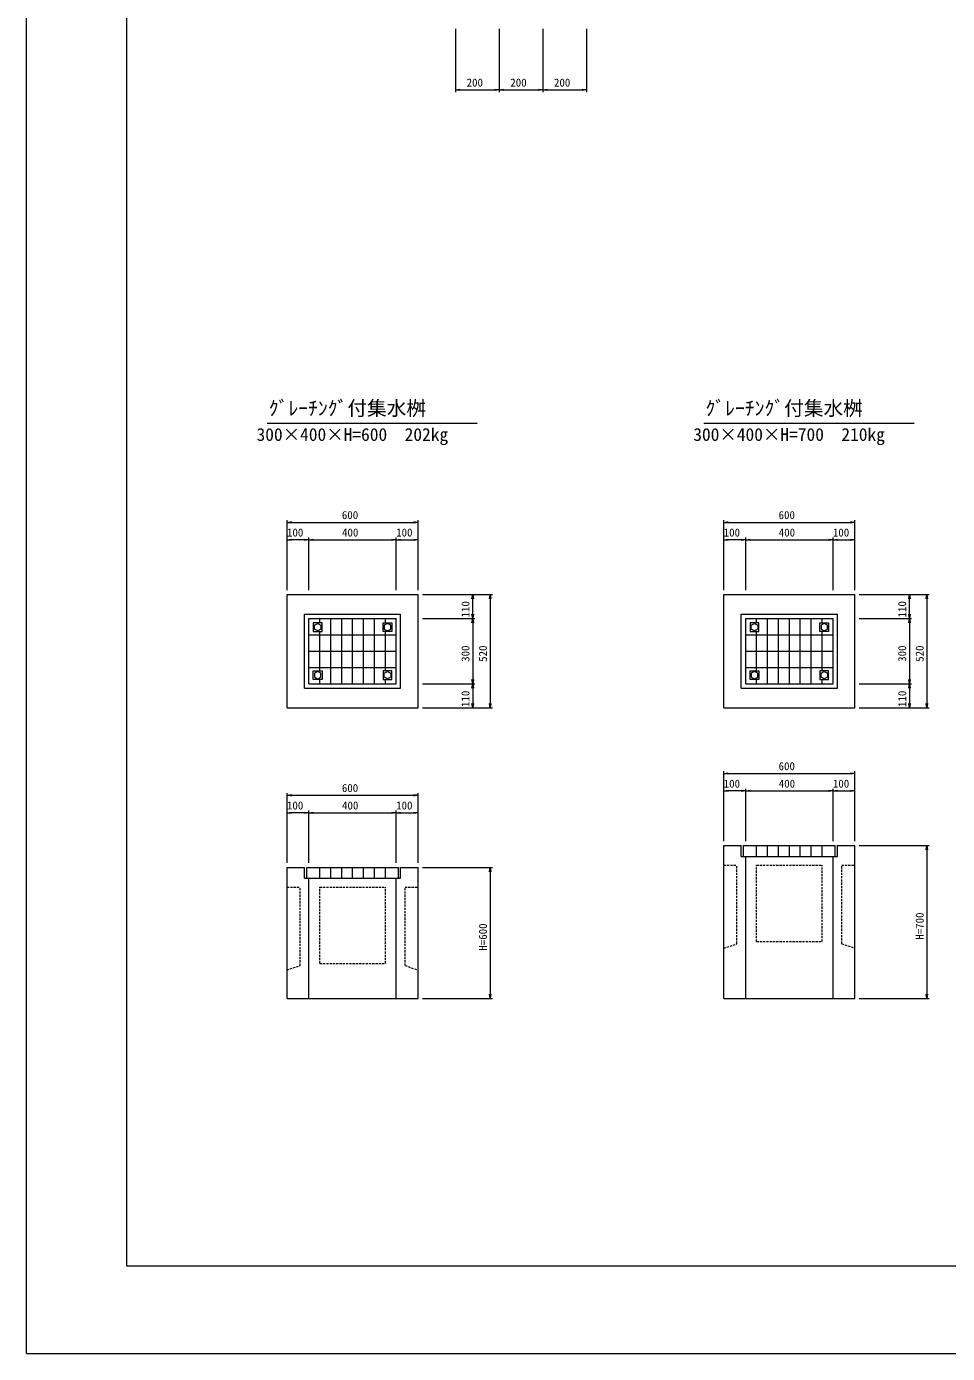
# Model space of a CAD drawing. Units: millimetres on the paper. Extents: x 40 to 461, y 148 to 446.
# Drawn here: x 40.2 to 145.6, y 148.5 to 300.4 of the extents above; entities that cross this region are included whole.
import ezdxf
from ezdxf.enums import TextEntityAlignment as Align

# ---------------------------------------------------------------- set-up
doc = ezdxf.new("R2010")
doc.units = ezdxf.units.MM
doc.linetypes.add('USER1', pattern=[0.375, 0.25, -0.125])
for name, color, linetype, lineweight in [('D-STR-DIM（寸法）', 7, 'Continuous', 18), ('D-STR-HTXT（旗揚げ）', 7, 'Continuous', 18), ('D-STR-STR1（構造物）', 4, 'Continuous', 18), ('D-STR（構造物外形線）', 1, 'Continuous', 18), ('D-TTL(外枠）', 2, 'Continuous', 18), ('DEFPOINTS_2', 8, 'Continuous', 18)]:
    doc.layers.add(name, color=color, linetype=linetype, lineweight=lineweight)
doc.layers.add('D-TTL-TXT（文字）', color=7, linetype='Continuous')
doc.styles.add('ＭＳ ゴシック', font='')
doc.styles.get('ＭＳ ゴシック').set_extended_font_data('MS Gothic')

msp = doc.modelspace()

# ---------------------------------------------------------------- linework, layer by layer
at = {"layer": 'D-STR-DIM（寸法）'}
for p, q in [((89.325, 300.167), (89.325, 292.917)), ((94.325, 300.167), (94.325, 292.917)), ((94.325, 300.167), (94.325, 292.917)), ((99.325, 300.167), (99.325, 292.917)), ((99.325, 300.167), (99.325, 292.917)), ((104.325, 300.167), (104.325, 292.917)), ((89.325, 293.167), (89.825, 293.25)), ((93.825, 293.25), (94.325, 293.167)), ((94.325, 293.167), (94.825, 293.25)), ((98.825, 293.25), (99.325, 293.167)), ((99.325, 293.167), (99.825, 293.25)), ((103.825, 293.25), (104.325, 293.167)), ((89.825, 293.083), (89.325, 293.167)), ((89.325, 293.167), (89.825, 293.167)), ((89.825, 293.167), (93.825, 293.167)), ((94.325, 293.167), (93.825, 293.083)), ((94.325, 293.167), (93.825, 293.167)), ((94.825, 293.083), (94.325, 293.167)), ((94.325, 293.167), (94.825, 293.167)), ((94.825, 293.167), (98.825, 293.167)), ((99.325, 293.167), (98.825, 293.083)), ((99.325, 293.167), (98.825, 293.167)), ((99.825, 293.083), (99.325, 293.167)), ((99.325, 293.167), (99.825, 293.167)), ((99.825, 293.167), (103.825, 293.167)), ((104.325, 293.167), (103.825, 293.083)), ((104.325, 293.167), (103.825, 293.167)), ((70.045, 235.904), (70.045, 243.904)), ((70.045, 243.654), (70.545, 243.738)), ((70.545, 243.571), (70.045, 243.654)), ((70.045, 243.654), (70.545, 243.654)), ((70.545, 243.654), (84.545, 243.654)), ((84.545, 243.738), (85.045, 243.654)), ((85.045, 243.654), (84.545, 243.571)), ((85.045, 243.654), (84.545, 243.654)), ((85.045, 235.904), (85.045, 243.904)), ((120.045, 235.904), (120.045, 243.904)), ((120.045, 243.654), (120.545, 243.738)), ((120.545, 243.571), (120.045, 243.654)), ((120.045, 243.654), (120.545, 243.654)), ((120.545, 243.654), (134.545, 243.654)), ((134.545, 243.738), (135.045, 243.654)), ((135.045, 243.654), (134.545, 243.571)), ((135.045, 243.654), (134.545, 243.654)), ((135.045, 235.904), (135.045, 243.904)), ((70.045, 235.904), (70.045, 241.904)), ((70.045, 241.654), (70.545, 241.738)), ((70.545, 241.571), (70.045, 241.654)), ((70.045, 241.654), (70.545, 241.654)), ((72.045, 241.654), (70.545, 241.654)), ((72.045, 241.738), (72.545, 241.654)), ((72.545, 241.654), (72.045, 241.571)), ((72.545, 241.654), (72.045, 241.654)), ((72.545, 235.904), (72.545, 241.904)), ((72.545, 235.904), (72.545, 241.904)), ((72.545, 241.654), (73.045, 241.738)), ((73.045, 241.571), (72.545, 241.654)), ((72.545, 241.654), (73.045, 241.654)), ((73.045, 241.654), (82.045, 241.654)), ((82.045, 241.738), (82.545, 241.654)), ((82.545, 241.654), (82.045, 241.571)), ((82.545, 241.654), (82.045, 241.654)), ((82.545, 235.904), (82.545, 241.904)), ((82.545, 235.904), (82.545, 241.904)), ((82.545, 241.654), (83.045, 241.738)), ((83.045, 241.571), (82.545, 241.654)), ((82.545, 241.654), (83.045, 241.654)), ((83.045, 241.654), (84.545, 241.654)), ((84.545, 241.738), (85.045, 241.654)), ((85.045, 241.654), (84.545, 241.571)), ((85.045, 241.654), (84.545, 241.654)), ((85.045, 235.904), (85.045, 241.904)), ((120.045, 235.904), (120.045, 241.904)), ((120.045, 241.654), (120.545, 241.738)), ((120.545, 241.571), (120.045, 241.654)), ((120.045, 241.654), (120.545, 241.654)), ((122.045, 241.654), (120.545, 241.654)), ((122.045, 241.738), (122.545, 241.654)), ((122.545, 241.654), (122.045, 241.571)), ((122.545, 241.654), (122.045, 241.654)), ((122.545, 235.904), (122.545, 241.904)), ((122.545, 235.904), (122.545, 241.904)), ((122.545, 241.654), (123.045, 241.738)), ((123.045, 241.571), (122.545, 241.654)), ((122.545, 241.654), (123.045, 241.654)), ((123.045, 241.654), (132.045, 241.654)), ((132.045, 241.738), (132.545, 241.654)), ((132.545, 241.654), (132.045, 241.571)), ((132.545, 241.654), (132.045, 241.654)), ((132.545, 235.904), (132.545, 241.904)), ((132.545, 235.904), (132.545, 241.904)), ((132.545, 241.654), (133.045, 241.738)), ((133.045, 241.571), (132.545, 241.654)), ((132.545, 241.654), (133.045, 241.654)), ((133.045, 241.654), (134.545, 241.654)), ((134.545, 241.738), (135.045, 241.654)), ((135.045, 241.654), (134.545, 241.571)), ((135.045, 241.654), (134.545, 241.654)), ((135.045, 235.904), (135.045, 241.904)), ((85.545, 235.404), (93.545, 235.404)), ((85.545, 235.404), (91.545, 235.404)), ((91.211, 234.904), (91.295, 235.404)), ((91.295, 235.404), (91.378, 234.904)), ((91.295, 235.404), (91.295, 234.904)), ((91.295, 233.154), (91.295, 234.904)), ((93.211, 234.904), (93.295, 235.404)), ((93.295, 235.404), (93.378, 234.904)), ((93.295, 235.404), (93.295, 234.904)), ((93.295, 234.904), (93.295, 222.904)), ((135.545, 235.404), (143.545, 235.404)), ((135.545, 235.404), (141.545, 235.404)), ((141.211, 234.904), (141.295, 235.404)), ((141.295, 235.404), (141.378, 234.904)), ((141.295, 235.404), (141.295, 234.904)), ((141.295, 233.154), (141.295, 234.904)), ((143.211, 234.904), (143.295, 235.404)), ((143.295, 235.404), (143.378, 234.904)), ((143.295, 235.404), (143.295, 234.904)), ((143.295, 234.904), (143.295, 222.904)), ((85.545, 232.654), (91.545, 232.654)), ((85.545, 232.654), (91.545, 232.654)), ((91.295, 232.654), (91.211, 233.154)), ((91.211, 232.154), (91.295, 232.654)), ((91.378, 233.154), (91.295, 232.654)), ((91.295, 232.654), (91.295, 233.154)), ((91.295, 232.654), (91.378, 232.154)), ((91.295, 232.654), (91.295, 232.154)), ((135.545, 232.654), (141.545, 232.654)), ((135.545, 232.654), (141.545, 232.654)), ((141.295, 232.654), (141.211, 233.154)), ((141.211, 232.154), (141.295, 232.654)), ((141.378, 233.154), (141.295, 232.654)), ((141.295, 232.654), (141.295, 233.154)), ((141.295, 232.654), (141.378, 232.154)), ((141.295, 232.654), (141.295, 232.154)), ((91.295, 232.154), (91.295, 225.654)), ((141.295, 232.154), (141.295, 225.654)), ((85.545, 225.154), (91.545, 225.154)), ((85.545, 225.154), (91.545, 225.154)), ((91.295, 225.154), (91.211, 225.654)), ((91.211, 224.654), (91.295, 225.154)), ((91.378, 225.654), (91.295, 225.154)), ((91.295, 225.154), (91.295, 225.654)), ((91.295, 225.154), (91.378, 224.654)), ((91.295, 225.154), (91.295, 224.654)), ((135.545, 225.154), (141.545, 225.154)), ((135.545, 225.154), (141.545, 225.154)), ((141.295, 225.154), (141.211, 225.654)), ((141.211, 224.654), (141.295, 225.154)), ((141.378, 225.654), (141.295, 225.154)), ((141.295, 225.154), (141.295, 225.654)), ((141.295, 225.154), (141.378, 224.654)), ((141.295, 225.154), (141.295, 224.654)), ((91.295, 224.654), (91.295, 222.904)), ((141.295, 224.654), (141.295, 222.904)), ((85.545, 222.404), (91.545, 222.404)), ((85.545, 222.404), (93.545, 222.404)), ((91.295, 222.404), (91.211, 222.904)), ((91.378, 222.904), (91.295, 222.404)), ((91.295, 222.404), (91.295, 222.904)), ((93.295, 222.404), (93.211, 222.904)), ((93.378, 222.904), (93.295, 222.404)), ((93.295, 222.404), (93.295, 222.904)), ((135.545, 222.404), (141.545, 222.404)), ((135.545, 222.404), (143.545, 222.404)), ((141.295, 222.404), (141.211, 222.904)), ((141.378, 222.904), (141.295, 222.404)), ((141.295, 222.404), (141.295, 222.904)), ((143.295, 222.404), (143.211, 222.904)), ((143.378, 222.904), (143.295, 222.404)), ((143.295, 222.404), (143.295, 222.904)), ((120.045, 207.154), (120.045, 215.154)), ((120.045, 214.904), (120.545, 214.988)), ((120.545, 214.821), (120.045, 214.904)), ((120.045, 214.904), (120.545, 214.904)), ((120.545, 214.904), (134.545, 214.904)), ((134.545, 214.988), (135.045, 214.904)), ((135.045, 214.904), (134.545, 214.821)), ((135.045, 214.904), (134.545, 214.904)), ((135.045, 207.154), (135.045, 215.154)), ((120.045, 207.154), (120.045, 213.154)), ((120.045, 212.904), (120.545, 212.988)), ((120.545, 212.821), (120.045, 212.904)), ((120.045, 212.904), (120.545, 212.904)), ((122.045, 212.904), (120.545, 212.904)), ((122.045, 212.988), (122.545, 212.904)), ((122.545, 212.904), (122.045, 212.821)), ((122.545, 212.904), (122.045, 212.904)), ((122.545, 207.154), (122.545, 213.154)), ((122.545, 207.154), (122.545, 213.154)), ((122.545, 212.904), (123.045, 212.988)), ((123.045, 212.821), (122.545, 212.904)), ((122.545, 212.904), (123.045, 212.904)), ((123.045, 212.904), (132.045, 212.904)), ((132.045, 212.988), (132.545, 212.904)), ((132.545, 212.904), (132.045, 212.821)), ((132.545, 212.904), (132.045, 212.904)), ((132.545, 207.154), (132.545, 213.154)), ((132.545, 207.154), (132.545, 213.154)), ((132.545, 212.904), (133.045, 212.988)), ((133.045, 212.821), (132.545, 212.904)), ((132.545, 212.904), (133.045, 212.904)), ((133.045, 212.904), (134.545, 212.904)), ((134.545, 212.988), (135.045, 212.904)), ((135.045, 212.904), (134.545, 212.821)), ((135.045, 212.904), (134.545, 212.904)), ((135.045, 207.154), (135.045, 213.154)), ((70.045, 204.654), (70.045, 212.654)), ((70.045, 212.404), (70.545, 212.488)), ((70.545, 212.321), (70.045, 212.404)), ((70.045, 212.404), (70.545, 212.404)), ((70.545, 212.404), (84.545, 212.404)), ((84.545, 212.488), (85.045, 212.404)), ((85.045, 212.404), (84.545, 212.321)), ((85.045, 212.404), (84.545, 212.404)), ((85.045, 204.654), (85.045, 212.654)), ((70.045, 204.654), (70.045, 210.654)), ((70.045, 210.404), (70.545, 210.488)), ((70.545, 210.321), (70.045, 210.404)), ((70.045, 210.404), (70.545, 210.404)), ((72.045, 210.404), (70.545, 210.404)), ((72.045, 210.488), (72.545, 210.404)), ((72.545, 210.404), (72.045, 210.321)), ((72.545, 210.404), (72.045, 210.404)), ((72.545, 204.654), (72.545, 210.654)), ((72.545, 204.654), (72.545, 210.654)), ((72.545, 210.404), (73.045, 210.488)), ((73.045, 210.321), (72.545, 210.404)), ((72.545, 210.404), (73.045, 210.404)), ((73.045, 210.404), (82.045, 210.404)), ((82.045, 210.488), (82.545, 210.404)), ((82.545, 210.404), (82.045, 210.321)), ((82.545, 210.404), (82.045, 210.404)), ((82.545, 204.654), (82.545, 210.654)), ((82.545, 204.654), (82.545, 210.654)), ((82.545, 210.404), (83.045, 210.488)), ((83.045, 210.321), (82.545, 210.404)), ((82.545, 210.404), (83.045, 210.404)), ((83.045, 210.404), (84.545, 210.404)), ((84.545, 210.488), (85.045, 210.404)), ((85.045, 210.404), (84.545, 210.321)), ((85.045, 210.404), (84.545, 210.404)), ((85.045, 204.654), (85.045, 210.654)), ((135.545, 206.654), (143.545, 206.654)), ((143.211, 206.154), (143.295, 206.654)), ((143.295, 206.654), (143.378, 206.154)), ((143.295, 206.654), (143.295, 206.154)), ((143.295, 206.154), (143.295, 189.654)), ((85.545, 204.154), (93.545, 204.154)), ((93.211, 203.654), (93.295, 204.154)), ((93.295, 204.154), (93.378, 203.654)), ((93.295, 204.154), (93.295, 203.654)), ((93.295, 203.654), (93.295, 189.654)), ((85.545, 189.154), (93.545, 189.154)), ((93.295, 189.154), (93.211, 189.654)), ((93.378, 189.654), (93.295, 189.154)), ((93.295, 189.154), (93.295, 189.654)), ((135.545, 189.154), (143.545, 189.154)), ((143.295, 189.154), (143.211, 189.654)), ((143.378, 189.654), (143.295, 189.154)), ((143.295, 189.154), (143.295, 189.654))]:
    msp.add_line(p, q, dxfattribs=at)
at = {"layer": 'D-STR-HTXT（旗揚げ）'}
for p, q in [((67.769, 255.026), (91.823, 255.026)), ((117.769, 255.026), (141.823, 255.026))]:
    msp.add_line(p, q, dxfattribs=at)
at = {"layer": 'D-STR-STR1（構造物）'}
for p, q in [((73.795, 232.154), (73.795, 232.654)), ((75.045, 225.154), (75.045, 232.654)), ((76.295, 225.154), (76.295, 232.654)), ((77.545, 225.154), (77.545, 232.654)), ((78.795, 225.154), (78.795, 232.654)), ((80.045, 225.154), (80.045, 232.654)), ((81.295, 232.154), (81.295, 232.654)), ((123.795, 232.154), (123.795, 232.654)), ((125.045, 225.154), (125.045, 232.654)), ((126.295, 225.154), (126.295, 232.654)), ((127.545, 225.154), (127.545, 232.654)), ((128.795, 225.154), (128.795, 232.654)), ((130.045, 225.154), (130.045, 232.654)), ((131.295, 232.154), (131.295, 232.654)), ((74.045, 232.154), (73.045, 232.154)), ((73.045, 232.154), (73.045, 231.154)), ((73.045, 231.154), (74.045, 231.154)), ((73.17, 231.871), (73.545, 232.087)), ((73.17, 231.438), (73.17, 231.871)), ((73.545, 231.221), (73.17, 231.438)), ((73.545, 232.087), (73.92, 231.871)), ((73.92, 231.438), (73.545, 231.221)), ((73.795, 226.654), (73.795, 231.154)), ((73.92, 231.871), (73.92, 231.438)), ((74.045, 231.154), (74.045, 232.154)), ((81.045, 232.154), (82.045, 232.154)), ((81.045, 231.154), (81.045, 232.154)), ((82.045, 231.154), (81.045, 231.154)), ((81.545, 232.087), (81.17, 231.871)), ((81.17, 231.871), (81.17, 231.438)), ((81.17, 231.438), (81.545, 231.221)), ((81.295, 226.654), (81.295, 231.154)), ((81.92, 231.871), (81.545, 232.087)), ((81.545, 231.221), (81.92, 231.438)), ((81.92, 231.438), (81.92, 231.871)), ((82.045, 232.154), (82.045, 231.154)), ((124.045, 232.154), (123.045, 232.154)), ((123.045, 232.154), (123.045, 231.154)), ((123.045, 231.154), (124.045, 231.154)), ((123.17, 231.871), (123.545, 232.087)), ((123.17, 231.438), (123.17, 231.871)), ((123.545, 231.221), (123.17, 231.438)), ((123.545, 232.087), (123.92, 231.871)), ((123.92, 231.438), (123.545, 231.221)), ((123.795, 226.654), (123.795, 231.154)), ((123.92, 231.871), (123.92, 231.438)), ((124.045, 231.154), (124.045, 232.154)), ((131.045, 232.154), (132.045, 232.154)), ((131.045, 231.154), (131.045, 232.154)), ((132.045, 231.154), (131.045, 231.154)), ((131.545, 232.087), (131.17, 231.871)), ((131.17, 231.871), (131.17, 231.438)), ((131.17, 231.438), (131.545, 231.221)), ((131.295, 226.654), (131.295, 231.154)), ((131.92, 231.871), (131.545, 232.087)), ((131.545, 231.221), (131.92, 231.438)), ((131.92, 231.438), (131.92, 231.871)), ((132.045, 232.154), (132.045, 231.154)), ((72.545, 230.779), (82.545, 230.779)), ((122.545, 230.779), (132.545, 230.779)), ((72.545, 228.904), (82.545, 228.904)), ((122.545, 228.904), (132.545, 228.904)), ((72.545, 227.029), (82.545, 227.029)), ((73.045, 226.654), (74.045, 226.654)), ((73.045, 225.654), (73.045, 226.654)), ((73.545, 226.587), (73.17, 226.371)), ((73.17, 226.371), (73.17, 225.938)), ((73.92, 226.371), (73.545, 226.587)), ((73.92, 225.938), (73.92, 226.371)), ((74.045, 226.654), (74.045, 225.654)), ((81.045, 226.654), (81.045, 225.654)), ((82.045, 226.654), (81.045, 226.654)), ((81.17, 226.371), (81.545, 226.587)), ((81.17, 225.938), (81.17, 226.371)), ((81.545, 226.587), (81.92, 226.371)), ((81.92, 226.371), (81.92, 225.938)), ((82.045, 225.654), (82.045, 226.654)), ((122.545, 227.029), (132.545, 227.029)), ((123.045, 226.654), (124.045, 226.654)), ((123.045, 225.654), (123.045, 226.654)), ((123.545, 226.587), (123.17, 226.371)), ((123.17, 226.371), (123.17, 225.938)), ((123.92, 226.371), (123.545, 226.587)), ((123.92, 225.938), (123.92, 226.371)), ((124.045, 226.654), (124.045, 225.654)), ((131.045, 226.654), (131.045, 225.654)), ((132.045, 226.654), (131.045, 226.654)), ((131.17, 226.371), (131.545, 226.587)), ((131.17, 225.938), (131.17, 226.371)), ((131.545, 226.587), (131.92, 226.371)), ((131.92, 226.371), (131.92, 225.938)), ((132.045, 225.654), (132.045, 226.654)), ((74.045, 225.654), (73.045, 225.654)), ((73.17, 225.938), (73.545, 225.721)), ((73.545, 225.721), (73.92, 225.938)), ((73.795, 225.154), (73.795, 225.654)), ((81.045, 225.654), (82.045, 225.654)), ((81.545, 225.721), (81.17, 225.938)), ((81.295, 225.154), (81.295, 225.654)), ((81.92, 225.938), (81.545, 225.721)), ((124.045, 225.654), (123.045, 225.654)), ((123.17, 225.938), (123.545, 225.721)), ((123.545, 225.721), (123.92, 225.938)), ((123.795, 225.154), (123.795, 225.654)), ((131.045, 225.654), (132.045, 225.654)), ((131.545, 225.721), (131.17, 225.938)), ((131.295, 225.154), (131.295, 225.654)), ((131.92, 225.938), (131.545, 225.721)), ((122.295, 205.404), (122.295, 206.654)), ((122.295, 206.654), (132.795, 206.654)), ((123.795, 205.404), (123.795, 206.654)), ((125.045, 205.404), (125.045, 206.654)), ((126.295, 205.404), (126.295, 206.654)), ((127.545, 205.404), (127.545, 206.654)), ((128.795, 205.404), (128.795, 206.654)), ((130.045, 205.404), (130.045, 206.654)), ((131.295, 205.404), (131.295, 206.654)), ((132.795, 205.404), (132.795, 206.654)), ((72.295, 202.904), (72.295, 204.154)), ((72.295, 204.154), (82.795, 204.154)), ((73.795, 202.904), (73.795, 204.154)), ((75.045, 202.904), (75.045, 204.154)), ((76.295, 202.904), (76.295, 204.154)), ((77.545, 202.904), (77.545, 204.154)), ((78.795, 202.904), (78.795, 204.154)), ((80.045, 202.904), (80.045, 204.154)), ((81.295, 202.904), (81.295, 204.154)), ((82.795, 202.904), (82.795, 204.154))]:
    msp.add_line(p, q, dxfattribs=at)
at = {"layer": 'D-STR-STR1（構造物）', "color": 7, "linetype": 'USER1'}
for p, q in [((120.045, 204.404), (121.545, 204.404)), ((121.545, 195.404), (121.545, 204.404)), ((123.795, 204.404), (131.295, 204.404)), ((123.795, 195.654), (123.795, 204.404)), ((131.295, 195.654), (131.295, 204.404)), ((133.545, 204.404), (135.045, 204.404)), ((133.545, 195.404), (133.545, 204.404)), ((70.045, 201.904), (71.545, 201.904)), ((71.545, 192.904), (71.545, 201.904)), ((73.795, 201.904), (81.295, 201.904)), ((73.795, 193.154), (73.795, 201.904)), ((81.295, 193.154), (81.295, 201.904)), ((83.545, 201.904), (85.045, 201.904)), ((83.545, 192.904), (83.545, 201.904)), ((120.045, 194.904), (121.545, 195.404)), ((123.795, 195.654), (131.295, 195.654)), ((133.545, 195.404), (135.045, 194.904)), ((73.795, 193.154), (81.295, 193.154)), ((70.045, 192.404), (71.545, 192.904)), ((83.545, 192.904), (85.045, 192.404))]:
    msp.add_line(p, q, dxfattribs=at)
at = {"layer": 'D-STR（構造物外形線）'}
for p, q in [((70.045, 235.404), (85.045, 235.404)), ((70.045, 222.404), (70.045, 235.404)), ((85.045, 222.404), (85.045, 235.404)), ((120.045, 235.404), (135.045, 235.404)), ((120.045, 222.404), (120.045, 235.404)), ((135.045, 222.404), (135.045, 235.404)), ((72.045, 224.654), (72.045, 233.154)), ((72.045, 233.154), (83.045, 233.154)), ((72.545, 225.154), (72.545, 232.654)), ((72.545, 232.654), (82.545, 232.654)), ((82.545, 225.154), (82.545, 232.654)), ((83.045, 224.654), (83.045, 233.154)), ((122.045, 224.654), (122.045, 233.154)), ((122.045, 233.154), (133.045, 233.154)), ((122.545, 225.154), (122.545, 232.654)), ((122.545, 232.654), (132.545, 232.654)), ((132.545, 225.154), (132.545, 232.654)), ((133.045, 224.654), (133.045, 233.154)), ((72.545, 225.154), (82.545, 225.154)), ((122.545, 225.154), (132.545, 225.154)), ((72.045, 224.654), (83.045, 224.654)), ((122.045, 224.654), (133.045, 224.654)), ((70.045, 222.404), (85.045, 222.404)), ((120.045, 222.404), (135.045, 222.404)), ((120.045, 206.654), (122.045, 206.654)), ((120.045, 189.154), (120.045, 206.654)), ((122.045, 205.404), (122.045, 206.654)), ((133.045, 205.404), (133.045, 206.654)), ((133.045, 206.654), (135.045, 206.654)), ((135.045, 189.154), (135.045, 206.654)), ((122.045, 205.404), (133.045, 205.404)), ((122.545, 189.154), (122.545, 205.404)), ((132.545, 189.154), (132.545, 205.404)), ((70.045, 204.154), (72.045, 204.154)), ((70.045, 189.154), (70.045, 204.154)), ((72.045, 202.904), (72.045, 204.154)), ((83.045, 202.904), (83.045, 204.154)), ((83.045, 204.154), (85.045, 204.154)), ((85.045, 189.154), (85.045, 204.154)), ((72.045, 202.904), (83.045, 202.904)), ((72.545, 189.154), (72.545, 202.904)), ((82.545, 189.154), (82.545, 202.904)), ((70.045, 189.154), (85.045, 189.154)), ((120.045, 189.154), (135.045, 189.154))]:
    msp.add_line(p, q, dxfattribs=at)
at = {"layer": 'D-TTL(外枠）'}
for p, q in [((51.713, 158.5), (51.713, 435.5)), ((449.213, 158.5), (51.713, 158.5))]:
    msp.add_line(p, q, dxfattribs=at)
at = {"layer": 'DEFPOINTS_2'}
for q in [(40.213, 445.5), (460.713, 148.5)]:
    msp.add_line((40.213, 148.5), q, dxfattribs=at)

# ---------------------------------------------------------------- texts
at = {"layer": 'D-STR-DIM（寸法）', "style": 'ＭＳ ゴシック'}
for s, p in [('200', (90.6, 293.267)), ('200', (95.6, 293.267)), ('200', (100.6, 293.267)), ('600', (76.314, 243.754)), ('600', (126.314, 243.754)), ('100', (70.029, 241.754)), ('400', (76.333, 241.754)), ('100', (82.529, 241.754)), ('100', (120.029, 241.754)), ('400', (126.333, 241.754)), ('100', (132.529, 241.754)), ('600', (126.314, 215.004)), ('600', (76.314, 212.504)), ('100', (120.029, 213.004)), ('400', (126.333, 213.004)), ('100', (132.529, 213.004)), ('100', (70.029, 210.504)), ('400', (76.333, 210.504)), ('100', (82.529, 210.504))]:
    msp.add_text(s, height=0.9164, dxfattribs=at).set_placement(p, align=Align.BOTTOM_LEFT)
for s, p in [('110', (91.195, 232.763)), ('110', (141.195, 232.763)), ('300', (91.195, 227.683)), ('520', (93.195, 227.683)), ('300', (141.195, 227.683)), ('520', (143.195, 227.683)), ('110', (91.195, 222.513)), ('110', (141.195, 222.513)), ('H=600', (93.195, 194.617)), ('H=700', (143.195, 195.867))]:
    msp.add_text(s, height=0.9164, rotation=90, dxfattribs=at).set_placement(p, align=Align.BOTTOM_LEFT)
at = {"layer": 'D-TTL-TXT（文字）', "style": 'ＭＳ ゴシック'}
for s, height, p in [('ｸﾞﾚｰﾁﾝｸﾞ付集水桝', 1.65, (67.944, 255.397)), ('ｸﾞﾚｰﾁﾝｸﾞ付集水桝', 1.65, (117.944, 255.397)), ('300×400×H=600  202kg', 1.466, (66.545, 252.536)), ('300×400×H=700  210kg', 1.466, (116.545, 252.536))]:
    msp.add_text(s, height=height, dxfattribs=at).set_placement(p, align=Align.BOTTOM_LEFT)

doc.saveas('drawing.dxf')
